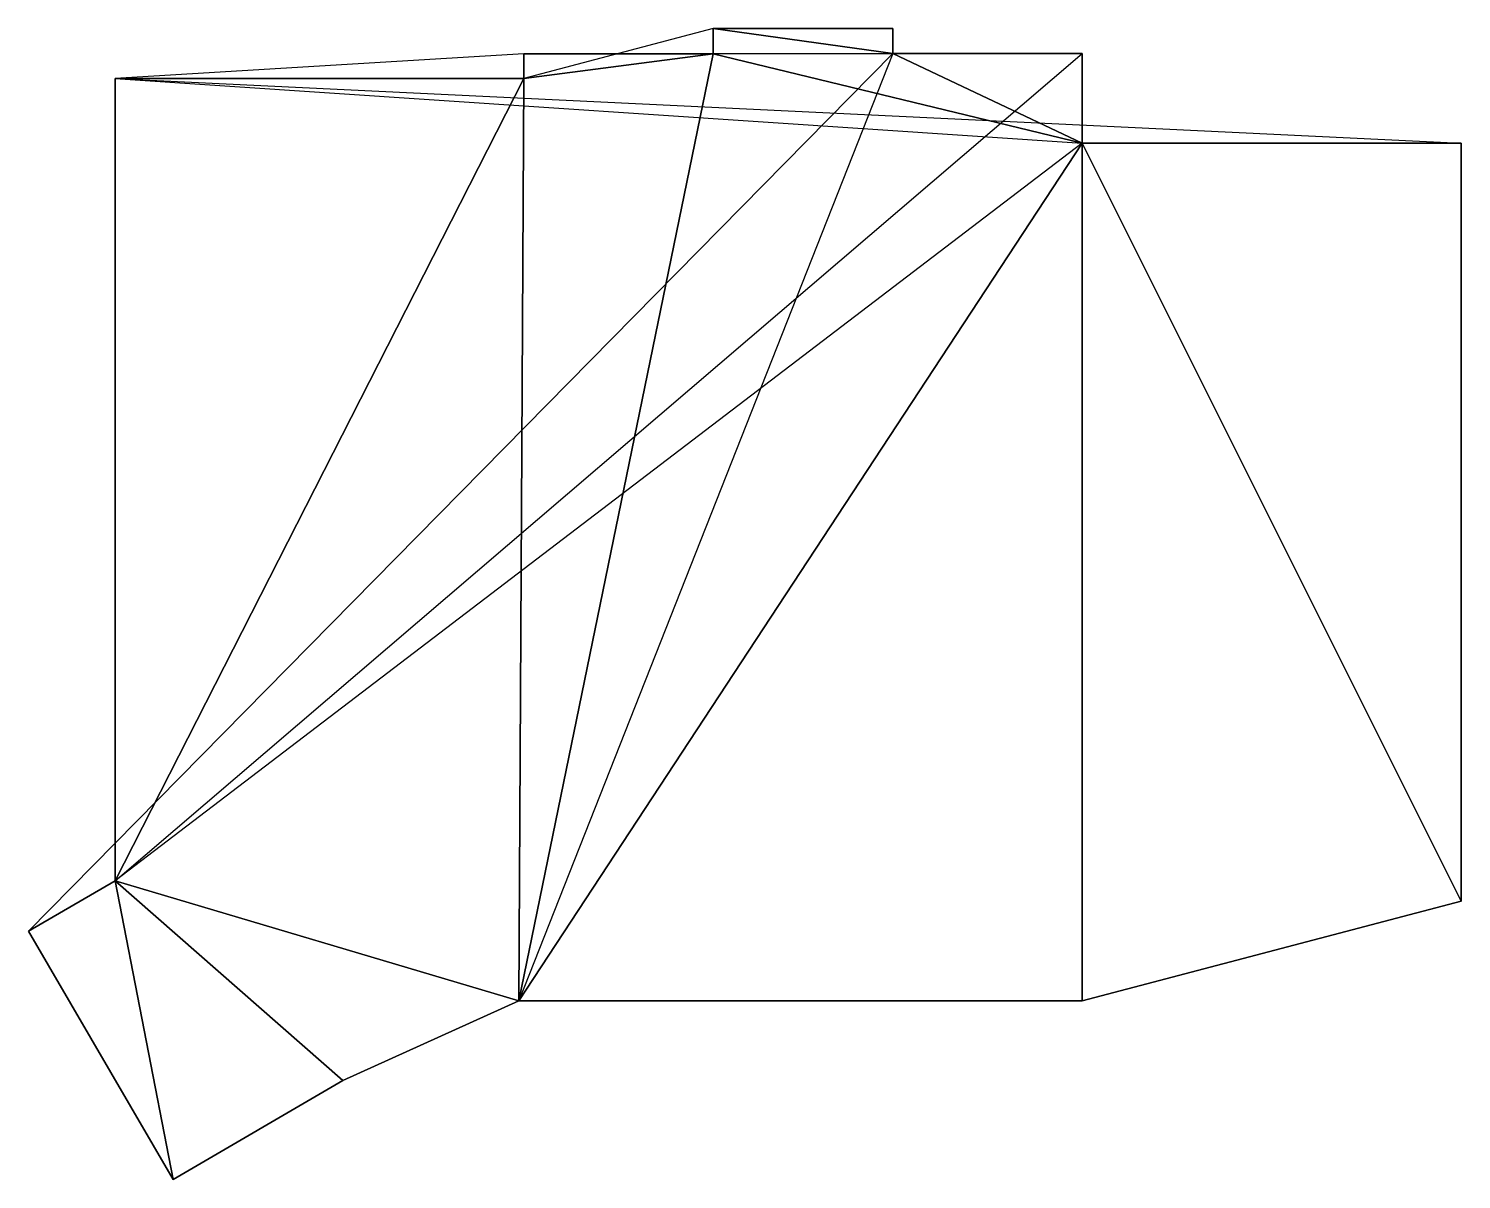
# Model space of a CAD drawing. Extents: x 6 to 408, y -358 to -35.
import ezdxf

# ---------------------------------------------------------------- set-up
doc = ezdxf.new("R2010")
doc.units = 0
doc.layers.get('0').update_dxf_attribs({"linetype": 'CONTINUOUS'})

msp = doc.modelspace()

# ---------------------------------------------------------------- linework, layer by layer
at = {"color": 7}
msp.add_polyline3d([(145, -49.27, 0), (30.33, -49.27, 0), (30.33, -49.27, -28), (145, -49.27, 0), (145, -49.27, 0), (30.33, -49.27, -28), (145, -49.27, -28), (145, -49.27, 0), (145, -42.27, 0), (145, -49.27, 0), (145, -49.27, -28), (145, -42.27, 0), (145, -42.27, 0), (145, -49.27, -28), (145, -42.27, -28), (145, -42.27, 0), (198.22, -42.27, 0), (145, -42.27, 0), (145, -42.27, -28), (198.22, -42.27, 0), (198.22, -42.27, 0), (145, -42.27, -28), (198.22, -42.27, -28), (198.22, -42.27, 0), (198.22, -35.24, 0), (198.22, -42.27, 0), (198.22, -42.27, -28), (198.22, -35.24, 0), (198.22, -35.24, 0), (198.22, -42.27, -28), (198.22, -35.24, -28), (198.22, -35.24, 0), (248.64, -35.24, 0), (198.22, -35.24, 0), (198.22, -35.24, -28), (248.64, -35.24, 0), (248.64, -35.24, 0), (198.22, -35.24, -28), (248.64, -35.24, -28), (248.64, -35.24, 0), (248.64, -35.24, 0), (248.64, -35.24, -28), (248.64, -42.26, -28), (248.64, -35.24, 0), (248.64, -42.26, 0), (248.64, -35.24, 0), (248.64, -42.26, -28), (248.64, -42.26, 0), (301.8, -42.26, 0), (248.64, -42.26, 0), (248.64, -42.26, -28), (301.8, -42.26, 0), (301.8, -42.26, 0), (248.64, -42.26, -28), (301.8, -42.26, -28), (301.8, -42.26, 0), (301.8, -42.26, 0), (301.8, -42.26, -28), (301.8, -67.44, -28), (301.8, -42.26, 0), (301.8, -67.44, 0), (301.8, -42.26, 0), (301.8, -67.44, -28), (301.8, -67.44, 0), (408.23, -67.44, 0), (301.8, -67.44, 0), (301.8, -67.44, -28), (408.23, -67.44, 0), (408.23, -67.44, 0), (301.8, -67.44, -28), (408.23, -67.44, -28), (408.23, -67.44, 0), (408.23, -280.25, 0), (408.23, -67.44, 0), (408.23, -67.44, -28), (408.23, -280.25, 0), (408.23, -280.25, 0), (408.23, -67.44, -28), (408.23, -280.25, -28), (408.23, -280.25, 0), (301.81, -308.22, 0), (408.23, -280.25, 0), (408.23, -280.25, -28), (301.81, -308.22, 0), (301.81, -308.22, 0), (408.23, -280.25, -28), (301.81, -308.22, -28), (301.81, -308.22, 0), (143.59, -308.22, 0), (301.81, -308.22, 0), (301.81, -308.22, -28), (143.59, -308.22, 0), (143.59, -308.22, 0), (301.81, -308.22, -28), (143.59, -308.22, -28), (143.59, -308.22, 0), (94.19, -330.63, 0), (143.59, -308.22, 0), (143.59, -308.22, -28), (94.19, -330.63, 0), (94.19, -330.63, 0), (143.59, -308.22, -28), (94.19, -330.63, -28), (94.19, -330.63, 0), (46.58, -358.34, 0), (94.19, -330.63, 0), (94.19, -330.63, -28), (46.58, -358.34, 0), (46.58, -358.34, 0), (94.19, -330.63, -28), (46.58, -358.34, -28), (46.58, -358.34, 0), (6, -288.64, -28), (46.58, -358.34, 0), (46.58, -358.34, -28), (6, -288.64, -28), (6, -288.64, 0), (46.58, -358.34, 0), (6, -288.64, -28), (6, -288.64, 0), (30.33, -274.48, 0), (6, -288.64, 0), (6, -288.64, -28), (30.33, -274.48, 0), (30.33, -274.48, 0), (6, -288.64, -28), (30.33, -274.48, -28), (30.33, -274.48, 0), (30.33, -49.27, 0), (30.33, -274.48, 0), (30.33, -274.48, -28), (30.33, -49.27, 0), (30.33, -49.27, 0), (30.33, -274.48, -28), (30.33, -49.27, -28), (30.33, -49.27, 0), (301.8, -67.44, 0), (408.23, -67.44, 0), (408.23, -280.25, 0), (301.8, -67.44, 0), (301.8, -67.44, 0), (408.23, -280.25, 0), (301.81, -308.22, 0), (301.8, -67.44, 0), (301.8, -67.44, 0), (301.81, -308.22, 0), (143.59, -308.22, 0), (301.8, -67.44, 0), (30.33, -274.48, 0), (143.59, -308.22, 0), (94.19, -330.63, 0), (30.33, -274.48, 0), (30.33, -274.48, 0), (94.19, -330.63, 0), (46.58, -358.34, 0), (30.33, -274.48, 0), (6, -288.64, 0), (30.33, -274.48, 0), (46.58, -358.34, 0), (6, -288.64, 0), (248.64, -42.26, 0), (301.8, -42.26, 0), (301.8, -67.44, 0), (248.64, -42.26, 0), (198.22, -42.27, 0), (301.8, -67.44, 0), (143.59, -308.22, 0), (198.22, -42.27, 0), (198.22, -42.27, 0), (248.64, -42.26, 0), (301.8, -67.44, 0), (198.22, -42.27, 0), (198.22, -35.24, 0), (248.64, -35.24, 0), (248.64, -42.26, 0), (198.22, -35.24, 0), (198.22, -35.24, 0), (248.64, -42.26, 0), (198.22, -42.27, 0), (198.22, -35.24, 0), (145, -49.27, 0), (143.59, -308.22, 0), (30.33, -274.48, 0), (145, -49.27, 0), (145, -49.27, 0), (198.22, -42.27, 0), (143.59, -308.22, 0), (145, -49.27, 0), (145, -42.27, 0), (198.22, -42.27, 0), (145, -49.27, 0), (145, -42.27, 0), (30.33, -49.27, 0), (145, -49.27, 0), (30.33, -274.48, 0), (30.33, -49.27, 0), (408.23, -67.44, -28), (301.8, -67.44, -28), (408.23, -280.25, -28), (408.23, -67.44, -28), (408.23, -280.25, -28), (301.8, -67.44, -28), (301.81, -308.22, -28), (408.23, -280.25, -28), (301.81, -308.22, -28), (301.8, -67.44, -28), (143.59, -308.22, -28), (301.81, -308.22, -28), (143.59, -308.22, -28), (30.33, -274.48, -28), (94.19, -330.63, -28), (143.59, -308.22, -28), (94.19, -330.63, -28), (30.33, -274.48, -28), (46.58, -358.34, -28), (94.19, -330.63, -28), (30.33, -274.48, -28), (6, -288.64, -28), (46.58, -358.34, -28), (30.33, -274.48, -28), (301.8, -42.26, -28), (248.64, -42.26, -28), (301.8, -67.44, -28), (301.8, -42.26, -28), (301.8, -67.44, -28), (198.22, -42.27, -28), (143.59, -308.22, -28), (301.8, -67.44, -28), (248.64, -42.26, -28), (198.22, -42.27, -28), (301.8, -67.44, -28), (248.64, -42.26, -28), (248.64, -35.24, -28), (198.22, -35.24, -28), (248.64, -42.26, -28), (248.64, -35.24, -28), (248.64, -42.26, -28), (198.22, -35.24, -28), (198.22, -42.27, -28), (248.64, -42.26, -28), (143.59, -308.22, -28), (145, -49.27, -28), (30.33, -274.48, -28), (143.59, -308.22, -28), (198.22, -42.27, -28), (145, -49.27, -28), (143.59, -308.22, -28), (198.22, -42.27, -28), (198.22, -42.27, -28), (145, -42.27, -28), (145, -49.27, -28), (198.22, -42.27, -28), (145, -49.27, -28), (30.33, -49.27, -28), (30.33, -274.48, -28), (145, -49.27, -28)], dxfattribs=at)

doc.saveas('drawing.dxf')
